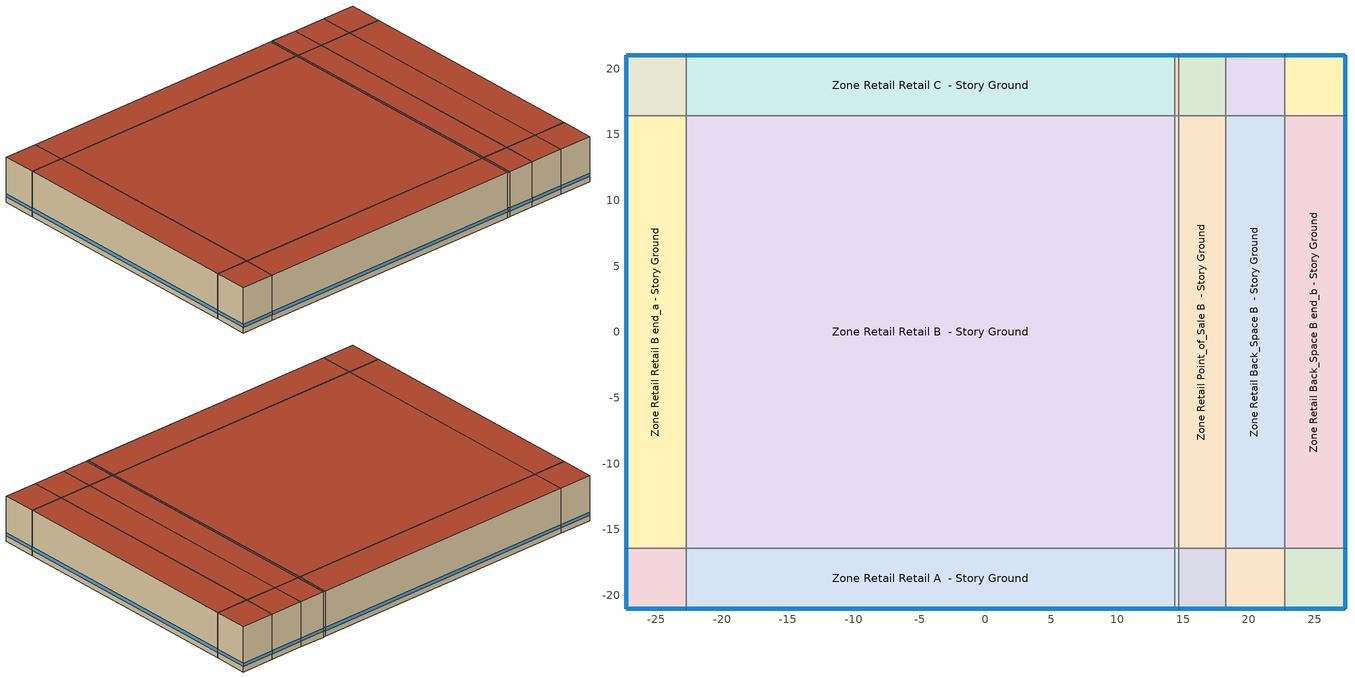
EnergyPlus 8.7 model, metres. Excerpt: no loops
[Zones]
Zone Retail Back_Space A  - Story Ground
 floor ground (Ground FloorGround_Floor_R11_T2013): 18.26,-21 18.26,-16.43 22.73,-16.43 22.73,-21 z0
 wall outside (Metal framed wallsW1_R8.60): 18.26,-21 22.73,-21 z0:6.1
 wall to Zone Retail Point_of_Sale A  - Story Ground (Typical Interior Wall): 18.26,-16.43 18.26,-21 z0:6.1
 wall to Zone Retail Back_Space B  - Story Ground (Typical Interior Wall): 22.73,-16.43 18.26,-16.43 z0:6.1
 wall to Zone Retail Back_Space A end_b - Story Ground (Typical Interior Wall): 22.73,-21 22.73,-16.43 z0:6.1
 window (U1.23_SHGC0.82_SimpleGlazing_Window_01): 18.28,-21 22.7,-21 z0.76:1.19
 roof outside (Metal roofR1_R14.20): 22.73,-21 22.73,-16.43 18.26,-16.43 18.26,-21 z6.1
Zone Retail Back_Space A end_b - Story Ground
 floor ground (Ground FloorGround_Floor_R11_T2013): 22.73,-21 22.73,-16.43 27.3,-16.43 27.3,-21 z0
 wall outside (Metal framed wallsW1_R8.60): 22.73,-21 27.3,-21 27.3,-16.43 z0:6.1
 wall to Zone Retail Back_Space B end_b - Story Ground (Typical Interior Wall): 27.3,-16.43 22.73,-16.43 z0:6.1
 window (U1.23_SHGC0.82_SimpleGlazing_Window_01): 27.3,-20.97 27.3,-16.45 / 22.75,-21 27.27,-21 z0.76:1.19
 roof outside (Metal roofR1_R14.20): 27.3,-21 27.3,-16.43 22.73,-16.43 22.73,-21 z6.1
Zone Retail Back_Space B  - Story Ground
 floor ground (Ground FloorGround_Floor_R11_T2013): 18.26,-16.43 18.26,16.43 22.73,16.43 22.73,-16.43 z0
 wall to Zone Retail Point_of_Sale B  - Story Ground (Typical Interior Wall): 18.26,16.43 18.26,-16.43 z0:6.1
 wall to Zone Retail Back_Space C  - Story Ground (Typical Interior Wall): 22.73,16.43 18.26,16.43 z0:6.1
 wall to Zone Retail Back_Space B end_b - Story Ground (Typical Interior Wall): 22.73,-16.43 22.73,16.43 z0:6.1
 roof outside (Metal roofR1_R14.20): 22.73,-16.43 22.73,16.43 18.26,16.43 18.26,-16.43 z6.1
Zone Retail Back_Space B end_b - Story Ground
 floor ground (Ground FloorGround_Floor_R11_T2013): 22.73,-16.43 22.73,16.43 27.3,16.43 27.3,-16.43 z0
 wall outside (Metal framed wallsW1_R8.60): 27.3,-16.43 27.3,16.43 z0:6.1
 wall to Zone Retail Back_Space C end_b - Story Ground (Typical Interior Wall): 27.3,16.43 22.73,16.43 z0:6.1
 window (U1.23_SHGC0.82_SimpleGlazing_Window_01): 27.3,-16.4 27.3,16.4 z0.76:1.19
 roof outside (Metal roofR1_R14.20): 27.3,-16.43 27.3,16.43 22.73,16.43 22.73,-16.43 z6.1
Zone Retail Back_Space C  - Story Ground
 floor ground (Ground FloorGround_Floor_R11_T2013): 18.26,16.43 18.26,21 22.73,21 22.73,16.43 z0
 wall outside (Metal framed wallsW1_R8.60): 22.73,21 18.26,21 z0:6.1
 wall to Zone Retail Point_of_Sale C  - Story Ground (Typical Interior Wall): 18.26,21 18.26,16.43 z0:6.1
 wall to Zone Retail Back_Space C end_b - Story Ground (Typical Interior Wall): 22.73,16.43 22.73,21 z0:6.1
 window (U1.23_SHGC0.82_SimpleGlazing_Window_01): 22.7,21 18.28,21 z0.76:1.19
 roof outside (Metal roofR1_R14.20): 22.73,16.43 22.73,21 18.26,21 18.26,16.43 z6.1
Zone Retail Back_Space C end_b - Story Ground
 floor ground (Ground FloorGround_Floor_R11_T2013): 22.73,16.43 22.73,21 27.3,21 27.3,16.43 z0
 wall outside (Metal framed wallsW1_R8.60): 27.3,16.43 27.3,21 22.73,21 z0:6.1
 window (U1.23_SHGC0.82_SimpleGlazing_Window_01): 27.27,21 22.75,21 / 27.3,16.45 27.3,20.97 z0.76:1.19
 roof outside (Metal roofR1_R14.20): 27.3,16.43 27.3,21 22.73,21 22.73,16.43 z6.1
Zone Retail Entry A  - Story Ground
 floor ground (Ground FloorGround_Floor_R11_T2013): 14.39,-21 14.39,-16.43 14.67,-16.43 14.67,-21 z0
 wall outside (Metal framed wallsW1_R8.60): 14.39,-21 14.67,-21 z0:6.1
 wall to Zone Retail Retail A  - Story Ground (Typical Interior Wall): 14.39,-16.43 14.39,-21 z0:6.1
 wall to Zone Retail Entry B  - Story Ground (Typical Interior Wall): 14.67,-16.43 14.39,-16.43 z0:6.1
 wall to Zone Retail Point_of_Sale A  - Story Ground (Typical Interior Wall): 14.67,-21 14.67,-16.43 z0:6.1
 window (U1.23_SHGC0.82_SimpleGlazing_Window_01): 14.41,-21 14.65,-21 z0.76:1.28
 roof outside (Metal roofR1_R14.20): 14.67,-21 14.67,-16.43 14.39,-16.43 14.39,-21 z6.1
Zone Retail Entry B  - Story Ground
 floor ground (Ground FloorGround_Floor_R11_T2013): 14.39,-16.43 14.39,16.43 14.67,16.43 14.67,-16.43 z0
 wall to Zone Retail Retail B  - Story Ground (Typical Interior Wall): 14.39,16.43 14.39,-16.43 z0:6.1
 wall to Zone Retail Entry C  - Story Ground (Typical Interior Wall): 14.67,16.43 14.39,16.43 z0:6.1
 wall to Zone Retail Point_of_Sale B  - Story Ground (Typical Interior Wall): 14.67,-16.43 14.67,16.43 z0:6.1
 roof outside (Metal roofR1_R14.20): 14.67,-16.43 14.67,16.43 14.39,16.43 14.39,-16.43 z6.1
Zone Retail Entry C  - Story Ground
 floor ground (Ground FloorGround_Floor_R11_T2013): 14.39,16.43 14.39,21 14.67,21 14.67,16.43 z0
 wall outside (Metal framed wallsW1_R8.60): 14.67,21 14.39,21 z0:6.1
 wall to Zone Retail Retail C  - Story Ground (Typical Interior Wall): 14.39,21 14.39,16.43 z0:6.1
 wall to Zone Retail Point_of_Sale C  - Story Ground (Typical Interior Wall): 14.67,16.43 14.67,21 z0:6.1
 window (U1.23_SHGC0.82_SimpleGlazing_Window_01): 14.65,21 14.41,21 z0.76:1.28
 roof outside (Metal roofR1_R14.20): 14.67,16.43 14.67,21 14.39,21 14.39,16.43 z6.1
Zone Retail Point_of_Sale A  - Story Ground
 floor ground (Ground FloorGround_Floor_R11_T2013): 14.67,-21 14.67,-16.43 18.26,-16.43 18.26,-21 z0
 wall outside (Metal framed wallsW1_R8.60): 14.67,-21 18.26,-21 z0:6.1
 wall to Zone Retail Point_of_Sale B  - Story Ground (Typical Interior Wall): 18.26,-16.43 14.67,-16.43 z0:6.1
 window (U1.23_SHGC0.82_SimpleGlazing_Window_01): 14.7,-21 18.23,-21 z0.76:1.19
 roof outside (Metal roofR1_R14.20): 18.26,-21 18.26,-16.43 14.67,-16.43 14.67,-21 z6.1
Zone Retail Point_of_Sale B  - Story Ground
 floor ground (Ground FloorGround_Floor_R11_T2013): 14.67,-16.43 14.67,16.43 18.26,16.43 18.26,-16.43 z0
 wall to Zone Retail Point_of_Sale C  - Story Ground (Typical Interior Wall): 18.26,16.43 14.67,16.43 z0:6.1
 roof outside (Metal roofR1_R14.20): 18.26,-16.43 18.26,16.43 14.67,16.43 14.67,-16.43 z6.1
Zone Retail Point_of_Sale C  - Story Ground
 floor ground (Ground FloorGround_Floor_R11_T2013): 14.67,16.43 14.67,21 18.26,21 18.26,16.43 z0
 wall outside (Metal framed wallsW1_R8.60): 18.26,21 14.67,21 z0:6.1
 window (U1.23_SHGC0.82_SimpleGlazing_Window_01): 18.23,21 14.7,21 z0.76:1.19
 roof outside (Metal roofR1_R14.20): 18.26,16.43 18.26,21 14.67,21 14.67,16.43 z6.1
Zone Retail Retail A  - Story Ground
 floor ground (Ground FloorGround_Floor_R11_T2013): -22.73,-21 -22.73,-16.43 14.39,-16.43 14.39,-21 z0
 wall outside (Metal framed wallsW1_R8.60): -22.73,-21 14.39,-21 z0:6.1
 wall to Zone Retail Retail A end_a - Story Ground (Typical Interior Wall): -22.73,-16.43 -22.73,-21 z0:6.1
 wall to Zone Retail Retail B  - Story Ground (Typical Interior Wall): 14.39,-16.43 -22.73,-16.43 z0:6.1
 window (U1.23_SHGC0.82_SimpleGlazing_Window_01): -22.7,-21 14.36,-21 z0.76:1.19
 roof outside (Metal roofR1_R14.20): 14.39,-21 14.39,-16.43 -22.73,-16.43 -22.73,-21 z6.1
Zone Retail Retail A end_a - Story Ground
 floor ground (Ground FloorGround_Floor_R11_T2013): -27.3,-21 -27.3,-16.43 -22.73,-16.43 -22.73,-21 z0
 wall outside (Metal framed wallsW1_R8.60): -27.3,-16.43 -27.3,-21 -22.73,-21 z0:6.1
 wall to Zone Retail Retail B end_a - Story Ground (Typical Interior Wall): -22.73,-16.43 -27.3,-16.43 z0:6.1
 window (U1.23_SHGC0.82_SimpleGlazing_Window_01): -27.3,-16.45 -27.3,-20.97 / -27.27,-21 -22.75,-21 z0.76:1.19
 roof outside (Metal roofR1_R14.20): -22.73,-21 -22.73,-16.43 -27.3,-16.43 -27.3,-21 z6.1
Zone Retail Retail B  - Story Ground
 floor ground (Ground FloorGround_Floor_R11_T2013): -22.73,-16.43 -22.73,16.43 14.39,16.43 14.39,-16.43 z0
 wall to Zone Retail Retail B end_a - Story Ground (Typical Interior Wall): -22.73,16.43 -22.73,-16.43 z0:6.1
 wall to Zone Retail Retail C  - Story Ground (Typical Interior Wall): 14.39,16.43 -22.73,16.43 z0:6.1
 roof outside (Metal roofR1_R14.20): 14.39,-16.43 14.39,16.43 -22.73,16.43 -22.73,-16.43 z6.1
Zone Retail Retail B end_a - Story Ground
 floor ground (Ground FloorGround_Floor_R11_T2013): -27.3,-16.43 -27.3,16.43 -22.73,16.43 -22.73,-16.43 z0
 wall outside (Metal framed wallsW1_R8.60): -27.3,16.43 -27.3,-16.43 z0:6.1
 wall to Zone Retail Retail C end_a - Story Ground (Typical Interior Wall): -22.73,16.43 -27.3,16.43 z0:6.1
 window (U1.23_SHGC0.82_SimpleGlazing_Window_01): -27.3,16.4 -27.3,-16.4 z0.76:1.19
 roof outside (Metal roofR1_R14.20): -22.73,-16.43 -22.73,16.43 -27.3,16.43 -27.3,-16.43 z6.1
Zone Retail Retail C  - Story Ground
 floor ground (Ground FloorGround_Floor_R11_T2013): -22.73,16.43 -22.73,21 14.39,21 14.39,16.43 z0
 wall outside (Metal framed wallsW1_R8.60): 14.39,21 -22.73,21 z0:6.1
 wall to Zone Retail Retail C end_a - Story Ground (Typical Interior Wall): -22.73,21 -22.73,16.43 z0:6.1
 window (U1.23_SHGC0.82_SimpleGlazing_Window_01): 14.36,21 -22.7,21 z0.76:1.19
 roof outside (Metal roofR1_R14.20): 14.39,16.43 14.39,21 -22.73,21 -22.73,16.43 z6.1
Zone Retail Retail C end_a - Story Ground
 floor ground (Ground FloorGround_Floor_R11_T2013): -27.3,16.43 -27.3,21 -22.73,21 -22.73,16.43 z0
 wall outside (Metal framed wallsW1_R8.60): -22.73,21 -27.3,21 -27.3,16.43 z0:6.1
 window (U1.23_SHGC0.82_SimpleGlazing_Window_01): -27.3,20.97 -27.3,16.45 / -22.75,21 -27.27,21 z0.76:1.19
 roof outside (Metal roofR1_R14.20): -22.73,16.43 -22.73,21 -27.3,21 -27.3,16.43 z6.1
[Building]
CEC Pre-1978|RetailStandalone
[Site:Location]
Climate Zone 3_CA_USA: Latitude {deg}=37.7; Longitude {deg}=-122.2; Time Zone {hr}=-8; Elevation {m}=2
[Site:WaterMainsTemperature]
Calculation Method=Correlation; Annual Average Outdoor Air Temperature {C}=14.1417; Maximum Difference In Monthly Average Outdoor Air Temperatures {deltaC}=7.8
[SizingPeriod:DesignDay] Day of Month=21; Dry-Bulb Temperature Range Modifier Type=DefaultMultipliers; Humidity Condition Type=Wetbulb; Barometric Pressure {Pa}=101301; Rain Indicator=No; Snow Indicator=No; Daylight Saving Time Indicator=No
Name | Month | Day Type | Maximum Dry-Bulb Temperature {C} | Daily Dry-Bulb Temperature Range {deltaC} | Wetbulb or DewPoint at Maximum Dry-Bulb {C} | Wind Speed {m/s} | Wind Direction {deg} | Solar Model Indicator | ASHRAE Clear Sky Optical Depth for Beam Irradiance (taub) | ASHRAE Clear Sky Optical Depth for Diffuse Irradiance (taud) | Sky Clearness
Climate Zone 3 Ann Clg .4% Condns DB=>MWB | 8 | SummerDesignDay | 27.7 | 7.4 | 18.3 | 4.9 | 290 | ASHRAETau | 0.367 | 2.428
Climate Zone 3 Ann Clg .4% Condns WB=>MDB | 8 | SummerDesignDay | 25.5 | 7.4 | 19.8 | 4.9 | 290 | ASHRAETau | 0.367 | 2.428
Climate Zone 3 Ann Htg 99.6% Condns DB | 1 | WinterDesignDay | 2.9 | 0 | 2.9 | 2.2 | 50 | ASHRAEClearSky |  |  | 0
[Material]
Name | Roughness | Thickness {m} | Conductivity {W/m-K} | Density {kg/m3} | Specific Heat {J/kg-K} | Thermal Absorptance | Solar Absorptance | Visible Absorptance
Air - Metal Wall Framing - 16 or 24 in. OC | Smooth | 0.1397 | 1.22017 | 1.28148 | 1004.832 | 0.9 | 0.7 | 0.7
Carpet - 3/4 in. CBES | Smooth | 0.01905 | 0.0500335 | 288.332 | 1381.644 | 0.9 | 0.7 | 0.8
G01 13mm gypsum board | Smooth | 0.0127 | 0.160031 | 800.001 | 1090.73 | 0.9 | 0.7 | 0.5
Ground_Floor_R11_T2013 | Smooth | 0.0442273 | 0.0230232 | 16.0185 | 1130.436 | 0.9 | 0.7 | 0.8
Gypsum Board - 1/2 in. CBES | Smooth | 0.0127 | 0.160107 | 640.739 | 1130.436 | 0.9 | 0.7 | 0.8
Metal Standing Seam - 1/16 in. CBES | MediumRough | 0.001524 | 0.580388 | 7820.53 | 502.416 | 0.85 | 0.37 | 0.85
Plywood - 5/8 in. CBES | Smooth | 0.016002 | 0.12008 | 480.554 | 1884.06 | 0.9 | 0.7 | 0.7
R1_R14.20 | Smooth | 0.0575653 | 0.0230232 | 16.0185 | 1130.436 | 0.9 | 0.7 | 0.8
Stucco - 7/8 in. CBES | MediumRough | 0.022352 | 0.700468 | 1855.1 | 837.36 | 0.9 | 0.7 | 0.8
W1_R8.60 | Smooth | 0.0348619 | 0.0230232 | 16.0185 | 1130.436 | 0.9 | 0.7 | 0.8
[WindowMaterial:SimpleGlazingSystem]
U1.23_SHGC0.82_SimpleGlazing_Window_01: U-Factor {W/m2-K}=6.98426; Solar Heat Gain Coefficient=0.82; Visible Transmittance=0.81
[Construction]
Ground FloorGround_Floor_R11_T2013: Ground_Floor_R11_T2013, Plywood - 5/8 in. CBES, Carpet - 3/4 in. CBES
Metal framed wallsW1_R8.60: Stucco - 7/8 in. CBES, W1_R8.60, Air - Metal Wall Framing - 16 or 24 in. OC, Gypsum Board - 1/2 in. CBES
Metal roofR1_R14.20: Metal Standing Seam - 1/16 in. CBES, R1_R14.20
Typical Interior Wall: G01 13mm gypsum board, G01 13mm gypsum board
U1.23_SHGC0.82_SimpleGlazing_Window_01: U1.23_SHGC0.82_SimpleGlazing_Window_01
[Zone] Multiplier=1
Zone Retail Back_Space A  - Story Ground; Zone Retail Back_Space A end_b - Story Ground; Zone Retail Back_Space B  - Story Ground; Zone Retail Back_Space B end_b - Story Ground; Zone Retail Back_Space C  - Story Ground; Zone Retail Back_Space C end_b - Story Ground; Zone Retail Entry A  - Story Ground; Zone Retail Entry B  - Story Ground; Zone Retail Entry C  - Story Ground; Zone Retail Point_of_Sale A  - Story Ground; Zone Retail Point_of_Sale B  - Story Ground; Zone Retail Point_of_Sale C  - Story Ground; Zone Retail Retail A  - Story Ground; Zone Retail Retail A end_a - Story Ground; Zone Retail Retail B  - Story Ground; Zone Retail Retail B end_a - Story Ground; Zone Retail Retail C  - Story Ground; Zone Retail Retail C end_a - Story Ground
[Daylighting:Controls] Lighting Control Type=ContinuousOff; Minimum Input Power Fraction for Continuous or ContinuousOff Dimming Control=0.3; Minimum Light Output Fraction for Continuous or ContinuousOff Dimming Control=0.2; Glare Calculation Azimuth Angle of View Direction Clockwise from Zone y-Axis {deg}=-0; Fraction of Zone Controlled by Reference Point 1=1; Illuminance Setpoint at Reference Point 1 {lux}=484.376
Name | Zone | Glare Calculation Daylighting Reference Point | Daylighting Reference Point Name 1
{f3a4371c-c1c2-4872-be29-8bfe45a0823d} | Zone Retail Retail A  - Story Ground | Retail Retail A  - Story Ground daylighting control | Retail Retail A  - Story Ground daylighting control
{86dbd637-3974-4b40-a12c-2b488e38ce05} | Zone Retail Retail A end_a - Story Ground | Retail Retail A end_a - Story Ground daylighting control | Retail Retail A end_a - Story Ground daylighting control
{59eb3c46-4eaa-45d4-ae19-02c05792eca4} | Zone Retail Retail B end_a - Story Ground | Retail Retail B end_a - Story Ground daylighting control | Retail Retail B end_a - Story Ground daylighting control
{50f4f75a-7078-4cc6-877f-14efef931b8a} | Zone Retail Retail C  - Story Ground | Retail Retail C  - Story Ground daylighting control | Retail Retail C  - Story Ground daylighting control
{10117c55-53f7-48f4-a8e1-6cc1e5cd2571} | Zone Retail Retail C end_a - Story Ground | Retail Retail C end_a - Story Ground daylighting control | Retail Retail C end_a - Story Ground daylighting control
[AvailabilityManager:NightCycle] Applicability Schedule=Always On Discrete; Control Type=CycleOnAny; Thermostat Tolerance {deltaC}=1; Cycling Run Time {s}=3600
Name | Fan Schedule
Availability Manager Night Cycle 17; Availability Manager Night Cycle 18; Availability Manager Night Cycle 4; Availability Manager Night Cycle 6; Availability Manager Night Cycle 9; Availability Manager Night Cycle 8; Availability Manager Night Cycle 12; Availability Manager Night Cycle 5; Availability Manager Night Cycle 13; Availability Manager Night Cycle 14; Availability Manager Night Cycle 11 | Always On Discrete
Availability Manager Night Cycle 15 | Zone Retail Back_Space B  - Story Ground PSZ-AC Occ Sch
Availability Manager Night Cycle 3 | Zone Retail Back_Space B end_b - Story Ground PSZ-AC Occ Sch
Availability Manager Night Cycle 1 | Zone Retail Point_of_Sale B  - Story Ground PSZ-AC Occ Sch
Availability Manager Night Cycle 2 | Zone Retail Retail A  - Story Ground PSZ-AC Occ Sch
Availability Manager Night Cycle 7 | Zone Retail Retail B  - Story Ground PSZ-AC Occ Sch
Availability Manager Night Cycle 16 | Zone Retail Retail B end_a - Story Ground PSZ-AC Occ Sch
Availability Manager Night Cycle 10 | Zone Retail Retail C  - Story Ground PSZ-AC Occ Sch
[AvailabilityManager:Scheduled] Schedule=Always On Discrete
Zone Retail Back_Space A  - Story Ground PSZ-AC OA Sys Availability Manager; Zone Retail Back_Space A end_b - Story Ground PSZ-AC OA Sys Availability Manager; Zone Retail Back_Space B  - Story Ground PSZ-AC OA Sys Availability Manager; Zone Retail Back_Space B end_b - Story Ground PSZ-AC OA Sys Availability Manager; Zone Retail Back_Space C  - Story Ground PSZ-AC OA Sys Availability Manager; Zone Retail Back_Space C end_b - Story Ground PSZ-AC OA Sys Availability Manager; Zone Retail Entry A  - Story Ground PSZ-AC OA Sys Availability Manager; Zone Retail Entry B  - Story Ground PSZ-AC OA Sys Availability Manager; Zone Retail Entry C  - Story Ground PSZ-AC OA Sys Availability Manager; Zone Retail Point_of_Sale A  - Story Ground PSZ-AC OA Sys Availability Manager; Zone Retail Point_of_Sale B  - Story Ground PSZ-AC OA Sys Availability Manager; Zone Retail Point_of_Sale C  - Story Ground PSZ-AC OA Sys Availability Manager; Zone Retail Retail A  - Story Ground PSZ-AC OA Sys Availability Manager; Zone Retail Retail A end_a - Story Ground PSZ-AC OA Sys Availability Manager; Zone Retail Retail B  - Story Ground PSZ-AC OA Sys Availability Manager; Zone Retail Retail B end_a - Story Ground PSZ-AC OA Sys Availability Manager; Zone Retail Retail C  - Story Ground PSZ-AC OA Sys Availability Manager; Zone Retail Retail C end_a - Story Ground PSZ-AC OA Sys Availability Manager
[UtilityCost:Tariff] Buy Or Sell=buyFromUtility
Name | Output Meter | Conversion Factor Choice | Monthly Charge or Variable | Real Time Pricing Charge Schedule
PGE_Commercial_A1 | ElectricityPurchased:Facility | kWh | 10 | A_1_03/01/17
PGE_G-NR1 | Gas:Facility | Therm |  | G-NR1_11/01/17
[Schedule:Compact]
A_1_03/01/17: Through: 4/30, For: Weekdays, Until: 08:30, 0.19956, Until: 21:30, 0.20442, Until: 24:00, 0.19956, For: Weekends Holidays, Until: 08:30, 0.19956, Until: 21:30, 0.19956, Until: 24:00, 0.19956, Through: 10/31, For: Weekdays, Until: 08:30, 0.18638, Until: 12:00, 0.25796, Until: 18:00, 0.55478, Until: 21:30, 0.25796, Until: 24:30, 0.18638, For: Weekends Holidays, Until: 08:30, 0.21197, Until: 12:00, 0.21197, Until: 18:00, 0.21197, Until: 21:30, 0.21197, Until: 24:30, 0.21197, Through: 12/31, For: Weekdays, Until: 08:30, 0.19956, Until: 21:30, 0.20442, Until: 24:00, 0.19956, For: Weekends Holidays, Until: 08:30, 0.19956, Until: 21:30, 0.19956, Until: 24:00, 0.19956
G-NR1_11/01/17: Through: 3/31, For: Alldays, Until: 24:00, 1.03425, Through: 10/31, For: Alldays, Until: 24:00, 0.92407, Through: 12/31, For: Alldays, Until: 24:00, 1.03425
[Schedule:Day:Interval]
Zone Retail Back_Space B  - Story Ground PSZ-AC Occ Sch Default; Zone Retail Back_Space B  - Story Ground PSZ-AC Occ Sch Summer Design Day; Zone Retail Back_Space B  - Story Ground PSZ-AC Occ Sch Winter Design Day; Zone Retail Back_Space B end_b - Story Ground PSZ-AC Occ Sch Default; Zone Retail Back_Space B end_b - Story Ground PSZ-AC Occ Sch Summer Design Day; Zone Retail Back_Space B end_b - Story Ground PSZ-AC Occ Sch Winter Design Day; Zone Retail Point_of_Sale B  - Story Ground PSZ-AC Occ Sch Default; Zone Retail Point_of_Sale B  - Story Ground PSZ-AC Occ Sch Summer Design Day; Zone Retail Point_of_Sale B  - Story Ground PSZ-AC Occ Sch Winter Design Day; Zone Retail Retail A  - Story Ground PSZ-AC Occ Sch Default; Zone Retail Retail A  - Story Ground PSZ-AC Occ Sch Summer Design Day; Zone Retail Retail A  - Story Ground PSZ-AC Occ Sch Winter Design Day; Zone Retail Retail B  - Story Ground PSZ-AC Occ Sch Default; Zone Retail Retail B  - Story Ground PSZ-AC Occ Sch Summer Design Day; Zone Retail Retail B  - Story Ground PSZ-AC Occ Sch Winter Design Day; Zone Retail Retail B end_a - Story Ground PSZ-AC Occ Sch Default; Zone Retail Retail B end_a - Story Ground PSZ-AC Occ Sch Summer Design Day; Zone Retail Retail B end_a - Story Ground PSZ-AC Occ Sch Winter Design Day; Zone Retail Retail C  - Story Ground PSZ-AC Occ Sch Default; Zone Retail Retail C  - Story Ground PSZ-AC Occ Sch Summer Design Day; Zone Retail Retail C  - Story Ground PSZ-AC Occ Sch Winter Design Day: No, 24:00, 1
Zone Retail Back_Space B  - Story Ground PSZ-AC Occ Sch Friday; Zone Retail Back_Space B  - Story Ground PSZ-AC Occ Sch Monday; Zone Retail Back_Space B  - Story Ground PSZ-AC Occ Sch Saturday; Zone Retail Back_Space B  - Story Ground PSZ-AC Occ Sch Thursday; Zone Retail Back_Space B  - Story Ground PSZ-AC Occ Sch Tuesday; Zone Retail Back_Space B  - Story Ground PSZ-AC Occ Sch Wednesday; Zone Retail Back_Space B end_b - Story Ground PSZ-AC Occ Sch Friday; Zone Retail Back_Space B end_b - Story Ground PSZ-AC Occ Sch Monday; Zone Retail Back_Space B end_b - Story Ground PSZ-AC Occ Sch Saturday; Zone Retail Back_Space B end_b - Story Ground PSZ-AC Occ Sch Thursday; Zone Retail Back_Space B end_b - Story Ground PSZ-AC Occ Sch Tuesday; Zone Retail Back_Space B end_b - Story Ground PSZ-AC Occ Sch Wednesday; Zone Retail Point_of_Sale B  - Story Ground PSZ-AC Occ Sch Friday; Zone Retail Point_of_Sale B  - Story Ground PSZ-AC Occ Sch Monday; Zone Retail Point_of_Sale B  - Story Ground PSZ-AC Occ Sch Saturday; Zone Retail Point_of_Sale B  - Story Ground PSZ-AC Occ Sch Thursday; Zone Retail Point_of_Sale B  - Story Ground PSZ-AC Occ Sch Tuesday; Zone Retail Point_of_Sale B  - Story Ground PSZ-AC Occ Sch Wednesday; Zone Retail Retail A  - Story Ground PSZ-AC Occ Sch Friday; Zone Retail Retail A  - Story Ground PSZ-AC Occ Sch Monday; Zone Retail Retail A  - Story Ground PSZ-AC Occ Sch Saturday; Zone Retail Retail A  - Story Ground PSZ-AC Occ Sch Thursday; Zone Retail Retail A  - Story Ground PSZ-AC Occ Sch Tuesday; Zone Retail Retail A  - Story Ground PSZ-AC Occ Sch Wednesday; Zone Retail Retail B  - Story Ground PSZ-AC Occ Sch Friday; Zone Retail Retail B  - Story Ground PSZ-AC Occ Sch Monday; Zone Retail Retail B  - Story Ground PSZ-AC Occ Sch Saturday; Zone Retail Retail B  - Story Ground PSZ-AC Occ Sch Thursday; Zone Retail Retail B  - Story Ground PSZ-AC Occ Sch Tuesday; Zone Retail Retail B  - Story Ground PSZ-AC Occ Sch Wednesday; Zone Retail Retail B end_a - Story Ground PSZ-AC Occ Sch Friday; Zone Retail Retail B end_a - Story Ground PSZ-AC Occ Sch Monday; Zone Retail Retail B end_a - Story Ground PSZ-AC Occ Sch Saturday; Zone Retail Retail B end_a - Story Ground PSZ-AC Occ Sch Thursday; Zone Retail Retail B end_a - Story Ground PSZ-AC Occ Sch Tuesday; Zone Retail Retail B end_a - Story Ground PSZ-AC Occ Sch Wednesday; Zone Retail Retail C  - Story Ground PSZ-AC Occ Sch Friday; Zone Retail Retail C  - Story Ground PSZ-AC Occ Sch Monday; Zone Retail Retail C  - Story Ground PSZ-AC Occ Sch Saturday; Zone Retail Retail C  - Story Ground PSZ-AC Occ Sch Thursday; Zone Retail Retail C  - Story Ground PSZ-AC Occ Sch Tuesday; Zone Retail Retail C  - Story Ground PSZ-AC Occ Sch Wednesday: No, 08:00, 0, 21:00, 1, 24:00, 0
Zone Retail Back_Space B  - Story Ground PSZ-AC Occ Sch Sunday; Zone Retail Back_Space B end_b - Story Ground PSZ-AC Occ Sch Sunday; Zone Retail Point_of_Sale B  - Story Ground PSZ-AC Occ Sch Sunday; Zone Retail Retail A  - Story Ground PSZ-AC Occ Sch Sunday; Zone Retail Retail B  - Story Ground PSZ-AC Occ Sch Sunday; Zone Retail Retail B end_a - Story Ground PSZ-AC Occ Sch Sunday; Zone Retail Retail C  - Story Ground PSZ-AC Occ Sch Sunday: No, 10:00, 0, 18:00, 1, 24:00, 0
[Schedule:Week:Daily]
Schedule:Week:Daily {36314502-046a-4e9e-93df-2ec2f56e8937}: Zone Retail Back_Space B  - Story Ground PSZ-AC Occ Sch Default, Zone Retail Back_Space B  - Story Ground PSZ-AC Occ Sch Default, Zone Retail Back_Space B  - Story Ground PSZ-AC Occ Sch Default, Zone Retail Back_Space B  - Story Ground PSZ-AC Occ Sch Default, Zone Retail Back_Space B  - Story Ground PSZ-AC Occ Sch Thursday, Zone Retail Back_Space B  - Story Ground PSZ-AC Occ Sch Friday, Zone Retail Back_Space B  - Story Ground PSZ-AC Occ Sch Saturday, Zone Retail Back_Space B  - Story Ground PSZ-AC Occ Sch Default, Zone Retail Back_Space B  - Story Ground PSZ-AC Occ Sch Summer Design Day, Zone Retail Back_Space B  - Story Ground PSZ-AC Occ Sch Winter Design Day, Zone Retail Back_Space B  - Story Ground PSZ-AC Occ Sch Default, Zone Retail Back_Space B  - Story Ground PSZ-AC Occ Sch Default
Schedule:Week:Daily {f0c99833-43b6-417b-bcd9-d58c6444b0bd}: Zone Retail Back_Space B  - Story Ground PSZ-AC Occ Sch Sunday, Zone Retail Back_Space B  - Story Ground PSZ-AC Occ Sch Monday, Zone Retail Back_Space B  - Story Ground PSZ-AC Occ Sch Tuesday, Zone Retail Back_Space B  - Story Ground PSZ-AC Occ Sch Wednesday, Zone Retail Back_Space B  - Story Ground PSZ-AC Occ Sch Thursday, Zone Retail Back_Space B  - Story Ground PSZ-AC Occ Sch Friday, Zone Retail Back_Space B  - Story Ground PSZ-AC Occ Sch Saturday, Zone Retail Back_Space B  - Story Ground PSZ-AC Occ Sch Default, Zone Retail Back_Space B  - Story Ground PSZ-AC Occ Sch Summer Design Day, Zone Retail Back_Space B  - Story Ground PSZ-AC Occ Sch Winter Design Day, Zone Retail Back_Space B  - Story Ground PSZ-AC Occ Sch Default, Zone Retail Back_Space B  - Story Ground PSZ-AC Occ Sch Default
Schedule:Week:Daily {b3c52d20-0441-48ce-a9bd-04cb83e90a36}: Zone Retail Back_Space B end_b - Story Ground PSZ-AC Occ Sch Default, Zone Retail Back_Space B end_b - Story Ground PSZ-AC Occ Sch Default, Zone Retail Back_Space B end_b - Story Ground PSZ-AC Occ Sch Default, Zone Retail Back_Space B end_b - Story Ground PSZ-AC Occ Sch Default, Zone Retail Back_Space B end_b - Story Ground PSZ-AC Occ Sch Thursday, Zone Retail Back_Space B end_b - Story Ground PSZ-AC Occ Sch Friday, Zone Retail Back_Space B end_b - Story Ground PSZ-AC Occ Sch Saturday, Zone Retail Back_Space B end_b - Story Ground PSZ-AC Occ Sch Default, Zone Retail Back_Space B end_b - Story Ground PSZ-AC Occ Sch Summer Design Day, Zone Retail Back_Space B end_b - Story Ground PSZ-AC Occ Sch Winter Design Day, Zone Retail Back_Space B end_b - Story Ground PSZ-AC Occ Sch Default, Zone Retail Back_Space B end_b - Story Ground PSZ-AC Occ Sch Default
Schedule:Week:Daily {35ad667c-03a5-429a-b024-3b92db660be7}: Zone Retail Back_Space B end_b - Story Ground PSZ-AC Occ Sch Sunday, Zone Retail Back_Space B end_b - Story Ground PSZ-AC Occ Sch Monday, Zone Retail Back_Space B end_b - Story Ground PSZ-AC Occ Sch Tuesday, Zone Retail Back_Space B end_b - Story Ground PSZ-AC Occ Sch Wednesday, Zone Retail Back_Space B end_b - Story Ground PSZ-AC Occ Sch Thursday, Zone Retail Back_Space B end_b - Story Ground PSZ-AC Occ Sch Friday, Zone Retail Back_Space B end_b - Story Ground PSZ-AC Occ Sch Saturday, Zone Retail Back_Space B end_b - Story Ground PSZ-AC Occ Sch Default, Zone Retail Back_Space B end_b - Story Ground PSZ-AC Occ Sch Summer Design Day, Zone Retail Back_Space B end_b - Story Ground PSZ-AC Occ Sch Winter Design Day, Zone Retail Back_Space B end_b - Story Ground PSZ-AC Occ Sch Default, Zone Retail Back_Space B end_b - Story Ground PSZ-AC Occ Sch Default
Schedule:Week:Daily {18118703-1cc1-4714-b69e-0aecf022e6b8}: Zone Retail Point_of_Sale B  - Story Ground PSZ-AC Occ Sch Default, Zone Retail Point_of_Sale B  - Story Ground PSZ-AC Occ Sch Default, Zone Retail Point_of_Sale B  - Story Ground PSZ-AC Occ Sch Default, Zone Retail Point_of_Sale B  - Story Ground PSZ-AC Occ Sch Default, Zone Retail Point_of_Sale B  - Story Ground PSZ-AC Occ Sch Thursday, Zone Retail Point_of_Sale B  - Story Ground PSZ-AC Occ Sch Friday, Zone Retail Point_of_Sale B  - Story Ground PSZ-AC Occ Sch Saturday, Zone Retail Point_of_Sale B  - Story Ground PSZ-AC Occ Sch Default, Zone Retail Point_of_Sale B  - Story Ground PSZ-AC Occ Sch Summer Design Day, Zone Retail Point_of_Sale B  - Story Ground PSZ-AC Occ Sch Winter Design Day, Zone Retail Point_of_Sale B  - Story Ground PSZ-AC Occ Sch Default, Zone Retail Point_of_Sale B  - Story Ground PSZ-AC Occ Sch Default
Schedule:Week:Daily {65fe5b2e-f1a2-4907-95e6-01e3e111f4a5}: Zone Retail Point_of_Sale B  - Story Ground PSZ-AC Occ Sch Sunday, Zone Retail Point_of_Sale B  - Story Ground PSZ-AC Occ Sch Monday, Zone Retail Point_of_Sale B  - Story Ground PSZ-AC Occ Sch Tuesday, Zone Retail Point_of_Sale B  - Story Ground PSZ-AC Occ Sch Wednesday, Zone Retail Point_of_Sale B  - Story Ground PSZ-AC Occ Sch Thursday, Zone Retail Point_of_Sale B  - Story Ground PSZ-AC Occ Sch Friday, Zone Retail Point_of_Sale B  - Story Ground PSZ-AC Occ Sch Saturday, Zone Retail Point_of_Sale B  - Story Ground PSZ-AC Occ Sch Default, Zone Retail Point_of_Sale B  - Story Ground PSZ-AC Occ Sch Summer Design Day, Zone Retail Point_of_Sale B  - Story Ground PSZ-AC Occ Sch Winter Design Day, Zone Retail Point_of_Sale B  - Story Ground PSZ-AC Occ Sch Default, Zone Retail Point_of_Sale B  - Story Ground PSZ-AC Occ Sch Default
Schedule:Week:Daily {50c8a5ba-b619-4b56-a1f1-7548d1ca28dc}: Zone Retail Retail A  - Story Ground PSZ-AC Occ Sch Default, Zone Retail Retail A  - Story Ground PSZ-AC Occ Sch Default, Zone Retail Retail A  - Story Ground PSZ-AC Occ Sch Default, Zone Retail Retail A  - Story Ground PSZ-AC Occ Sch Default, Zone Retail Retail A  - Story Ground PSZ-AC Occ Sch Thursday, Zone Retail Retail A  - Story Ground PSZ-AC Occ Sch Friday, Zone Retail Retail A  - Story Ground PSZ-AC Occ Sch Saturday, Zone Retail Retail A  - Story Ground PSZ-AC Occ Sch Default, Zone Retail Retail A  - Story Ground PSZ-AC Occ Sch Summer Design Day, Zone Retail Retail A  - Story Ground PSZ-AC Occ Sch Winter Design Day, Zone Retail Retail A  - Story Ground PSZ-AC Occ Sch Default, Zone Retail Retail A  - Story Ground PSZ-AC Occ Sch Default
Schedule:Week:Daily {fc2c1929-dc19-484e-82e1-a6624c3b62bb}: Zone Retail Retail A  - Story Ground PSZ-AC Occ Sch Sunday, Zone Retail Retail A  - Story Ground PSZ-AC Occ Sch Monday, Zone Retail Retail A  - Story Ground PSZ-AC Occ Sch Tuesday, Zone Retail Retail A  - Story Ground PSZ-AC Occ Sch Wednesday, Zone Retail Retail A  - Story Ground PSZ-AC Occ Sch Thursday, Zone Retail Retail A  - Story Ground PSZ-AC Occ Sch Friday, Zone Retail Retail A  - Story Ground PSZ-AC Occ Sch Saturday, Zone Retail Retail A  - Story Ground PSZ-AC Occ Sch Default, Zone Retail Retail A  - Story Ground PSZ-AC Occ Sch Summer Design Day, Zone Retail Retail A  - Story Ground PSZ-AC Occ Sch Winter Design Day, Zone Retail Retail A  - Story Ground PSZ-AC Occ Sch Default, Zone Retail Retail A  - Story Ground PSZ-AC Occ Sch Default
Schedule:Week:Daily {04edbd71-c036-4c84-b39a-3f7970582959}: Zone Retail Retail B  - Story Ground PSZ-AC Occ Sch Default, Zone Retail Retail B  - Story Ground PSZ-AC Occ Sch Default, Zone Retail Retail B  - Story Ground PSZ-AC Occ Sch Default, Zone Retail Retail B  - Story Ground PSZ-AC Occ Sch Default, Zone Retail Retail B  - Story Ground PSZ-AC Occ Sch Thursday, Zone Retail Retail B  - Story Ground PSZ-AC Occ Sch Friday, Zone Retail Retail B  - Story Ground PSZ-AC Occ Sch Saturday, Zone Retail Retail B  - Story Ground PSZ-AC Occ Sch Default, Zone Retail Retail B  - Story Ground PSZ-AC Occ Sch Summer Design Day, Zone Retail Retail B  - Story Ground PSZ-AC Occ Sch Winter Design Day, Zone Retail Retail B  - Story Ground PSZ-AC Occ Sch Default, Zone Retail Retail B  - Story Ground PSZ-AC Occ Sch Default
Schedule:Week:Daily {20722a8a-755f-49a3-823f-a1c10ebf386f}: Zone Retail Retail B  - Story Ground PSZ-AC Occ Sch Sunday, Zone Retail Retail B  - Story Ground PSZ-AC Occ Sch Monday, Zone Retail Retail B  - Story Ground PSZ-AC Occ Sch Tuesday, Zone Retail Retail B  - Story Ground PSZ-AC Occ Sch Wednesday, Zone Retail Retail B  - Story Ground PSZ-AC Occ Sch Thursday, Zone Retail Retail B  - Story Ground PSZ-AC Occ Sch Friday, Zone Retail Retail B  - Story Ground PSZ-AC Occ Sch Saturday, Zone Retail Retail B  - Story Ground PSZ-AC Occ Sch Default, Zone Retail Retail B  - Story Ground PSZ-AC Occ Sch Summer Design Day, Zone Retail Retail B  - Story Ground PSZ-AC Occ Sch Winter Design Day, Zone Retail Retail B  - Story Ground PSZ-AC Occ Sch Default, Zone Retail Retail B  - Story Ground PSZ-AC Occ Sch Default
Schedule:Week:Daily {10241771-9794-4c03-9f53-06d05d980d5f}: Zone Retail Retail B end_a - Story Ground PSZ-AC Occ Sch Default, Zone Retail Retail B end_a - Story Ground PSZ-AC Occ Sch Default, Zone Retail Retail B end_a - Story Ground PSZ-AC Occ Sch Default, Zone Retail Retail B end_a - Story Ground PSZ-AC Occ Sch Default, Zone Retail Retail B end_a - Story Ground PSZ-AC Occ Sch Thursday, Zone Retail Retail B end_a - Story Ground PSZ-AC Occ Sch Friday, Zone Retail Retail B end_a - Story Ground PSZ-AC Occ Sch Saturday, Zone Retail Retail B end_a - Story Ground PSZ-AC Occ Sch Default, Zone Retail Retail B end_a - Story Ground PSZ-AC Occ Sch Summer Design Day, Zone Retail Retail B end_a - Story Ground PSZ-AC Occ Sch Winter Design Day, Zone Retail Retail B end_a - Story Ground PSZ-AC Occ Sch Default, Zone Retail Retail B end_a - Story Ground PSZ-AC Occ Sch Default
Schedule:Week:Daily {356acdc3-6d3a-41cb-b191-31264d5c2d23}: Zone Retail Retail B end_a - Story Ground PSZ-AC Occ Sch Sunday, Zone Retail Retail B end_a - Story Ground PSZ-AC Occ Sch Monday, Zone Retail Retail B end_a - Story Ground PSZ-AC Occ Sch Tuesday, Zone Retail Retail B end_a - Story Ground PSZ-AC Occ Sch Wednesday, Zone Retail Retail B end_a - Story Ground PSZ-AC Occ Sch Thursday, Zone Retail Retail B end_a - Story Ground PSZ-AC Occ Sch Friday, Zone Retail Retail B end_a - Story Ground PSZ-AC Occ Sch Saturday, Zone Retail Retail B end_a - Story Ground PSZ-AC Occ Sch Default, Zone Retail Retail B end_a - Story Ground PSZ-AC Occ Sch Summer Design Day, Zone Retail Retail B end_a - Story Ground PSZ-AC Occ Sch Winter Design Day, Zone Retail Retail B end_a - Story Ground PSZ-AC Occ Sch Default, Zone Retail Retail B end_a - Story Ground PSZ-AC Occ Sch Default
Schedule:Week:Daily {edca38f8-d250-4e06-95e3-7c7774c12082}: Zone Retail Retail C  - Story Ground PSZ-AC Occ Sch Default, Zone Retail Retail C  - Story Ground PSZ-AC Occ Sch Default, Zone Retail Retail C  - Story Ground PSZ-AC Occ Sch Default, Zone Retail Retail C  - Story Ground PSZ-AC Occ Sch Default, Zone Retail Retail C  - Story Ground PSZ-AC Occ Sch Thursday, Zone Retail Retail C  - Story Ground PSZ-AC Occ Sch Friday, Zone Retail Retail C  - Story Ground PSZ-AC Occ Sch Saturday, Zone Retail Retail C  - Story Ground PSZ-AC Occ Sch Default, Zone Retail Retail C  - Story Ground PSZ-AC Occ Sch Summer Design Day, Zone Retail Retail C  - Story Ground PSZ-AC Occ Sch Winter Design Day, Zone Retail Retail C  - Story Ground PSZ-AC Occ Sch Default, Zone Retail Retail C  - Story Ground PSZ-AC Occ Sch Default
Schedule:Week:Daily {ac792ad6-882a-40d2-9073-b1995fe1962f}: Zone Retail Retail C  - Story Ground PSZ-AC Occ Sch Sunday, Zone Retail Retail C  - Story Ground PSZ-AC Occ Sch Monday, Zone Retail Retail C  - Story Ground PSZ-AC Occ Sch Tuesday, Zone Retail Retail C  - Story Ground PSZ-AC Occ Sch Wednesday, Zone Retail Retail C  - Story Ground PSZ-AC Occ Sch Thursday, Zone Retail Retail C  - Story Ground PSZ-AC Occ Sch Friday, Zone Retail Retail C  - Story Ground PSZ-AC Occ Sch Saturday, Zone Retail Retail C  - Story Ground PSZ-AC Occ Sch Default, Zone Retail Retail C  - Story Ground PSZ-AC Occ Sch Summer Design Day, Zone Retail Retail C  - Story Ground PSZ-AC Occ Sch Winter Design Day, Zone Retail Retail C  - Story Ground PSZ-AC Occ Sch Default, Zone Retail Retail C  - Story Ground PSZ-AC Occ Sch Default
[Schedule:Year]
Zone Retail Back_Space B  - Story Ground PSZ-AC Occ Sch: Schedule:Week:Daily {36314502-046a-4e9e-93df-2ec2f56e8937}, 1, 1, 1, 3, Schedule:Week:Daily {f0c99833-43b6-417b-bcd9-d58c6444b0bd}, 1, 4, 12, 31
Zone Retail Back_Space B end_b - Story Ground PSZ-AC Occ Sch: Schedule:Week:Daily {b3c52d20-0441-48ce-a9bd-04cb83e90a36}, 1, 1, 1, 3, Schedule:Week:Daily {35ad667c-03a5-429a-b024-3b92db660be7}, 1, 4, 12, 31
Zone Retail Point_of_Sale B  - Story Ground PSZ-AC Occ Sch: Schedule:Week:Daily {18118703-1cc1-4714-b69e-0aecf022e6b8}, 1, 1, 1, 3, Schedule:Week:Daily {65fe5b2e-f1a2-4907-95e6-01e3e111f4a5}, 1, 4, 12, 31
Zone Retail Retail A  - Story Ground PSZ-AC Occ Sch: Schedule:Week:Daily {50c8a5ba-b619-4b56-a1f1-7548d1ca28dc}, 1, 1, 1, 3, Schedule:Week:Daily {fc2c1929-dc19-484e-82e1-a6624c3b62bb}, 1, 4, 12, 31
Zone Retail Retail B  - Story Ground PSZ-AC Occ Sch: Schedule:Week:Daily {04edbd71-c036-4c84-b39a-3f7970582959}, 1, 1, 1, 3, Schedule:Week:Daily {20722a8a-755f-49a3-823f-a1c10ebf386f}, 1, 4, 12, 31
Zone Retail Retail B end_a - Story Ground PSZ-AC Occ Sch: Schedule:Week:Daily {10241771-9794-4c03-9f53-06d05d980d5f}, 1, 1, 1, 3, Schedule:Week:Daily {356acdc3-6d3a-41cb-b191-31264d5c2d23}, 1, 4, 12, 31
Zone Retail Retail C  - Story Ground PSZ-AC Occ Sch: Schedule:Week:Daily {edca38f8-d250-4e06-95e3-7c7774c12082}, 1, 1, 1, 3, Schedule:Week:Daily {ac792ad6-882a-40d2-9073-b1995fe1962f}, 1, 4, 12, 31
[Schedule:Constant]
Always On Discrete: Hourly Value=1
